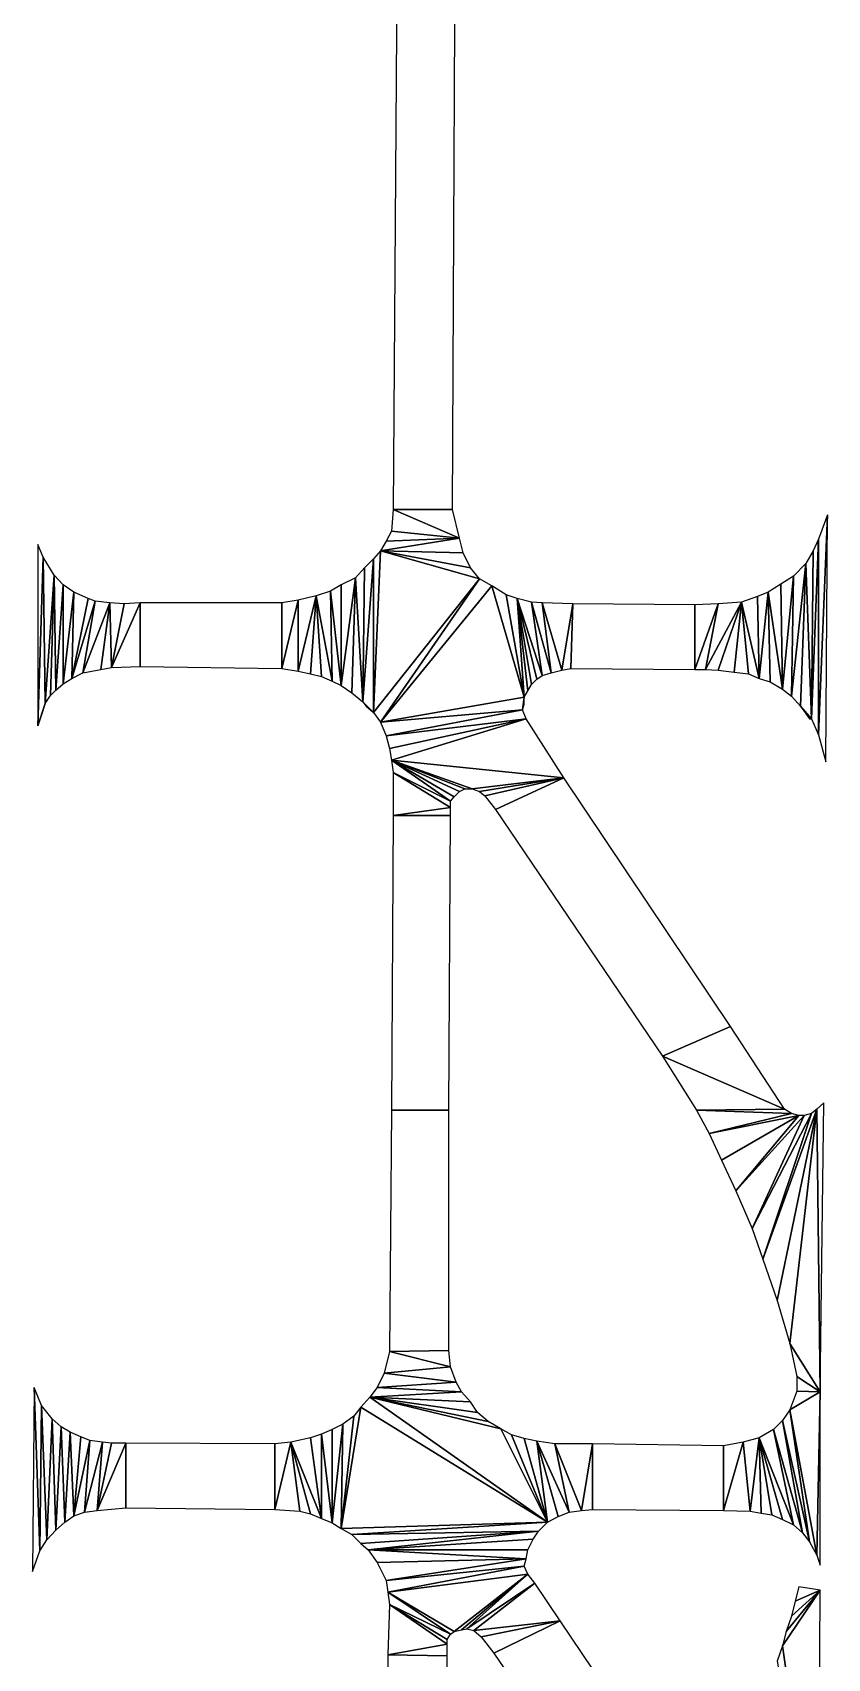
# Model space of a CAD drawing. Extents: x -35426929 to -35396731, y 11996534 to 12011444.
# Drawn here: x -35407477 to -35406244, y 12005783 to 12008304 of the extents above; entities that cross this region are included whole.
import ezdxf

# ---------------------------------------------------------------- set-up
doc = ezdxf.new("R2010")
doc.units = 0

msp = doc.modelspace()

# ---------------------------------------------------------------- linework, layer by layer
at = {"layer": 'mg_to_dxf', "color": 52}
for points in [[(-35406909.1, 12008753.17), (-35406917.45, 12007564.37), (-35406825.58, 12007564.37), (-35406820.01, 12008753.17)], [(-35406814.44, 12007519.83), (-35406814.44, 12007519.83), (-35406917.45, 12007564.37), (-35406920.23, 12007530.97)], [(-35406814.44, 12007519.83), (-35406814.44, 12007519.83), (-35406825.58, 12007564.37), (-35406917.45, 12007564.37)], [(-35406257.63, 12007214.97), (-35406257.63, 12007214.97), (-35406243.71, 12007556.02), (-35406257.63, 12007518.44)], [(-35406257.63, 12007214.97), (-35406257.63, 12007214.97), (-35406246.49, 12007173.21), (-35406243.71, 12007556.02)], [(-35406936.94, 12007500.34), (-35406936.94, 12007500.34), (-35406814.44, 12007519.83), (-35406928.59, 12007515.65)], [(-35406936.94, 12007500.34), (-35406936.94, 12007500.34), (-35406808.87, 12007497.56), (-35406814.44, 12007519.83)], [(-35406928.59, 12007515.65), (-35406928.59, 12007515.65), (-35406814.44, 12007519.83), (-35406920.23, 12007530.97)], [(-35406268.76, 12007240.03), (-35406268.76, 12007240.03), (-35406257.63, 12007518.44), (-35406265.98, 12007500.34)], [(-35406268.76, 12007240.03), (-35406268.76, 12007240.03), (-35406257.63, 12007214.97), (-35406257.63, 12007518.44)], [(-35407460.34, 12007490.6), (-35407460.34, 12007490.6), (-35407468.7, 12007510.09), (-35407468.7, 12007228.89)], [(-35407460.34, 12007490.6), (-35407460.34, 12007490.6), (-35407468.7, 12007228.89), (-35407457.56, 12007263.69)], [(-35407443.64, 12007462.76), (-35407443.64, 12007462.76), (-35407460.34, 12007490.6), (-35407457.56, 12007263.69)], [(-35406964.78, 12007266.48), (-35406964.78, 12007266.48), (-35406948.08, 12007249.77), (-35406948.08, 12007487.81)], [(-35406962, 12007473.89), (-35406962, 12007473.89), (-35406964.78, 12007266.48), (-35406948.08, 12007487.81)], [(-35406948.08, 12007249.77), (-35406948.08, 12007249.77), (-35406783.82, 12007457.19), (-35406936.94, 12007500.34)], [(-35406948.08, 12007487.81), (-35406948.08, 12007487.81), (-35406948.08, 12007249.77), (-35406936.94, 12007500.34)], [(-35406936.94, 12007500.34), (-35406936.94, 12007500.34), (-35406783.82, 12007457.19), (-35406797.74, 12007473.89)], [(-35406936.94, 12007500.34), (-35406936.94, 12007500.34), (-35406797.74, 12007473.89), (-35406808.87, 12007497.56)], [(-35406277.11, 12007480.85), (-35406277.11, 12007480.85), (-35406268.76, 12007240.03), (-35406265.98, 12007500.34)], [(-35407443.64, 12007462.76), (-35407443.64, 12007462.76), (-35407457.56, 12007263.69), (-35407449.21, 12007276.22)], [(-35407440.86, 12007284.58), (-35407440.86, 12007284.58), (-35407443.64, 12007462.76), (-35407449.21, 12007276.22)], [(-35407429.72, 12007447.44), (-35407429.72, 12007447.44), (-35407443.64, 12007462.76), (-35407440.86, 12007284.58)], [(-35406975.92, 12007458.58), (-35406975.92, 12007458.58), (-35406964.78, 12007266.48), (-35406962, 12007473.89)], [(-35406299.39, 12007274.83), (-35406299.39, 12007274.83), (-35406277.11, 12007480.85), (-35406296.6, 12007461.36)], [(-35406299.39, 12007274.83), (-35406299.39, 12007274.83), (-35406285.47, 12007259.52), (-35406277.11, 12007480.85)], [(-35406285.47, 12007259.52), (-35406285.47, 12007259.52), (-35406268.76, 12007240.03), (-35406277.11, 12007480.85)], [(-35407429.72, 12007294.32), (-35407429.72, 12007294.32), (-35407429.72, 12007447.44), (-35407440.86, 12007284.58)], [(-35407413.02, 12007436.31), (-35407413.02, 12007436.31), (-35407429.72, 12007447.44), (-35407429.72, 12007294.32)], [(-35407012.11, 12007298.5), (-35407012.11, 12007298.5), (-35407014.89, 12007437.7), (-35407037.17, 12007430.74)], [(-35406998.19, 12007291.54), (-35406998.19, 12007291.54), (-35406998.19, 12007447.44), (-35407014.89, 12007437.7)], [(-35407012.11, 12007298.5), (-35407012.11, 12007298.5), (-35406998.19, 12007291.54), (-35407014.89, 12007437.7)], [(-35406998.19, 12007291.54), (-35406998.19, 12007291.54), (-35406975.92, 12007458.58), (-35406998.19, 12007447.44)], [(-35406998.19, 12007291.54), (-35406998.19, 12007291.54), (-35406981.48, 12007280.4), (-35406975.92, 12007458.58)], [(-35406981.48, 12007280.4), (-35406981.48, 12007280.4), (-35406964.78, 12007266.48), (-35406975.92, 12007458.58)], [(-35406948.08, 12007249.77), (-35406948.08, 12007249.77), (-35406936.94, 12007234.46), (-35406783.82, 12007457.19)], [(-35406936.94, 12007234.46), (-35406936.94, 12007234.46), (-35406764.33, 12007446.05), (-35406783.82, 12007457.19)], [(-35406936.94, 12007234.46), (-35406936.94, 12007234.46), (-35406714.21, 12007273.44), (-35406764.33, 12007446.05)], [(-35406764.33, 12007446.05), (-35406764.33, 12007446.05), (-35406714.21, 12007273.44), (-35406742.05, 12007432.13)], [(-35406313.31, 12007285.97), (-35406313.31, 12007285.97), (-35406316.09, 12007448.84), (-35406335.58, 12007436.31)], [(-35406313.31, 12007285.97), (-35406313.31, 12007285.97), (-35406296.6, 12007461.36), (-35406316.09, 12007448.84)], [(-35406313.31, 12007285.97), (-35406313.31, 12007285.97), (-35406299.39, 12007274.83), (-35406296.6, 12007461.36)], [(-35407415.8, 12007302.67), (-35407415.8, 12007302.67), (-35407413.02, 12007436.31), (-35407429.72, 12007294.32)], [(-35407390.74, 12007426.56), (-35407390.74, 12007426.56), (-35407413.02, 12007436.31), (-35407415.8, 12007302.67)], [(-35407379.61, 12007422.39), (-35407379.61, 12007422.39), (-35407390.74, 12007426.56), (-35407415.8, 12007302.67)], [(-35407379.61, 12007422.39), (-35407379.61, 12007422.39), (-35407415.8, 12007302.67), (-35407399.1, 12007311.02)], [(-35407357.33, 12007419.6), (-35407357.33, 12007419.6), (-35407379.61, 12007422.39), (-35407399.1, 12007311.02)], [(-35407357.33, 12007419.6), (-35407357.33, 12007419.6), (-35407399.1, 12007311.02), (-35407371.25, 12007316.59)], [(-35407354.55, 12007319.38), (-35407354.55, 12007319.38), (-35407357.33, 12007419.6), (-35407371.25, 12007316.59)], [(-35407354.55, 12007319.38), (-35407354.55, 12007319.38), (-35407335.06, 12007418.21), (-35407357.33, 12007419.6)], [(-35407354.55, 12007319.38), (-35407354.55, 12007319.38), (-35407310, 12007419.6), (-35407335.06, 12007418.21)], [(-35407354.55, 12007319.38), (-35407354.55, 12007319.38), (-35407310, 12007320.77), (-35407310, 12007419.6)], [(-35407310, 12007320.77), (-35407090.06, 12007317.98), (-35407090.06, 12007419.6), (-35407310, 12007419.6)], [(-35407065.01, 12007423.78), (-35407065.01, 12007423.78), (-35407090.06, 12007317.98), (-35407065.01, 12007313.81)], [(-35407065.01, 12007423.78), (-35407065.01, 12007423.78), (-35407090.06, 12007419.6), (-35407090.06, 12007317.98)], [(-35407037.17, 12007430.74), (-35407037.17, 12007430.74), (-35407065.01, 12007313.81), (-35407045.52, 12007309.63)], [(-35407037.17, 12007430.74), (-35407037.17, 12007430.74), (-35407065.01, 12007423.78), (-35407065.01, 12007313.81)], [(-35407028.81, 12007305.46), (-35407028.81, 12007305.46), (-35407037.17, 12007430.74), (-35407045.52, 12007309.63)], [(-35407028.81, 12007305.46), (-35407028.81, 12007305.46), (-35407012.11, 12007298.5), (-35407037.17, 12007430.74)], [(-35406725.35, 12007426.56), (-35406725.35, 12007426.56), (-35406742.05, 12007432.13), (-35406714.21, 12007273.44)], [(-35406686.37, 12007306.85), (-35406686.37, 12007306.85), (-35406703.08, 12007420.99), (-35406725.35, 12007426.56)], [(-35406694.72, 12007301.28), (-35406694.72, 12007301.28), (-35406686.37, 12007306.85), (-35406725.35, 12007426.56)], [(-35406703.08, 12007292.93), (-35406703.08, 12007292.93), (-35406694.72, 12007301.28), (-35406725.35, 12007426.56)], [(-35406708.65, 12007283.18), (-35406708.65, 12007283.18), (-35406703.08, 12007292.93), (-35406725.35, 12007426.56)], [(-35406714.21, 12007273.44), (-35406714.21, 12007273.44), (-35406708.65, 12007283.18), (-35406725.35, 12007426.56)], [(-35406672.45, 12007311.02), (-35406672.45, 12007311.02), (-35406686.37, 12007419.6), (-35406703.08, 12007420.99)], [(-35406686.37, 12007306.85), (-35406686.37, 12007306.85), (-35406672.45, 12007311.02), (-35406703.08, 12007420.99)], [(-35406655.75, 12007315.2), (-35406655.75, 12007315.2), (-35406639.04, 12007418.21), (-35406686.37, 12007419.6)], [(-35406672.45, 12007311.02), (-35406672.45, 12007311.02), (-35406655.75, 12007315.2), (-35406686.37, 12007419.6)], [(-35406655.75, 12007315.2), (-35406655.75, 12007315.2), (-35406641.83, 12007317.98), (-35406639.04, 12007418.21)], [(-35406449.73, 12007416.82), (-35406639.04, 12007418.21), (-35406641.83, 12007317.98), (-35406449.73, 12007316.59)], [(-35406413.53, 12007418.21), (-35406413.53, 12007418.21), (-35406449.73, 12007316.59), (-35406433.02, 12007316.59)], [(-35406413.53, 12007418.21), (-35406413.53, 12007418.21), (-35406449.73, 12007416.82), (-35406449.73, 12007316.59)], [(-35406377.34, 12007420.99), (-35406377.34, 12007420.99), (-35406433.02, 12007316.59), (-35406413.53, 12007315.2)], [(-35406377.34, 12007420.99), (-35406377.34, 12007420.99), (-35406413.53, 12007418.21), (-35406433.02, 12007316.59)], [(-35406388.48, 12007312.42), (-35406388.48, 12007312.42), (-35406377.34, 12007420.99), (-35406413.53, 12007315.2)], [(-35406388.48, 12007312.42), (-35406388.48, 12007312.42), (-35406366.2, 12007309.63), (-35406377.34, 12007420.99)], [(-35406377.34, 12007420.99), (-35406377.34, 12007420.99), (-35406349.5, 12007302.67), (-35406352.28, 12007429.35)], [(-35406366.2, 12007309.63), (-35406366.2, 12007309.63), (-35406349.5, 12007302.67), (-35406377.34, 12007420.99)], [(-35406349.5, 12007302.67), (-35406349.5, 12007302.67), (-35406335.58, 12007436.31), (-35406352.28, 12007429.35)], [(-35406335.58, 12007436.31), (-35406335.58, 12007436.31), (-35406349.5, 12007302.67), (-35406332.8, 12007297.1)], [(-35406332.8, 12007297.1), (-35406332.8, 12007297.1), (-35406313.31, 12007285.97), (-35406335.58, 12007436.31)], [(-35407457.56, 12007263.69), (-35407457.56, 12007263.69), (-35407468.7, 12007228.89), (-35407460.34, 12007252.56)], [(-35406964.78, 12007266.48), (-35406964.78, 12007266.48), (-35406959.21, 12007259.52), (-35406948.08, 12007249.77)], [(-35406714.21, 12007273.44), (-35406714.21, 12007273.44), (-35406936.94, 12007234.46), (-35406717, 12007253.95)], [(-35406714.21, 12007273.44), (-35406714.21, 12007273.44), (-35406717, 12007253.95), (-35406714.21, 12007262.3)], [(-35406936.94, 12007234.46), (-35406936.94, 12007234.46), (-35406928.59, 12007213.58), (-35406717, 12007253.95)], [(-35406711.43, 12007240.03), (-35406711.43, 12007240.03), (-35406717, 12007253.95), (-35406928.59, 12007213.58)], [(-35406711.43, 12007240.03), (-35406711.43, 12007240.03), (-35406928.59, 12007213.58), (-35406923.02, 12007194.09)], [(-35406920.23, 12007176), (-35406920.23, 12007176), (-35406711.43, 12007240.03), (-35406923.02, 12007194.09)], [(-35406652.96, 12007148.16), (-35406652.96, 12007148.16), (-35406711.43, 12007240.03), (-35406920.23, 12007176)], [(-35406285.47, 12007259.52), (-35406285.47, 12007259.52), (-35406271.55, 12007240.03), (-35406268.76, 12007240.03)], [(-35406920.23, 12007176), (-35406920.23, 12007176), (-35406917.45, 12007156.51), (-35406828.36, 12007111.96)], [(-35406920.23, 12007176), (-35406920.23, 12007176), (-35406828.36, 12007111.96), (-35406822.79, 12007118.92)], [(-35406920.23, 12007176), (-35406920.23, 12007176), (-35406822.79, 12007118.92), (-35406814.44, 12007127.28)], [(-35406920.23, 12007176), (-35406920.23, 12007176), (-35406814.44, 12007127.28), (-35406806.09, 12007131.45)], [(-35406652.96, 12007148.16), (-35406652.96, 12007148.16), (-35406920.23, 12007176), (-35406794.95, 12007131.45)], [(-35406794.95, 12007131.45), (-35406794.95, 12007131.45), (-35406920.23, 12007176), (-35406806.09, 12007131.45)], [(-35406917.45, 12007156.51), (-35406917.45, 12007156.51), (-35406917.45, 12007089.69), (-35406828.36, 12007102.22)], [(-35406828.36, 12007111.96), (-35406828.36, 12007111.96), (-35406917.45, 12007156.51), (-35406828.36, 12007102.22)], [(-35406652.96, 12007148.16), (-35406652.96, 12007148.16), (-35406794.95, 12007131.45), (-35406783.82, 12007127.28)], [(-35406775.46, 12007120.31), (-35406775.46, 12007120.31), (-35406652.96, 12007148.16), (-35406783.82, 12007127.28)], [(-35406775.46, 12007120.31), (-35406775.46, 12007120.31), (-35406758.76, 12007099.43), (-35406652.96, 12007148.16)], [(-35406758.76, 12007099.43), (-35406499.84, 12006716.62), (-35406394.04, 12006762.56), (-35406652.96, 12007148.16)], [(-35406917.45, 12007089.69), (-35406920.23, 12006633.1), (-35406831.14, 12006633.1), (-35406828.36, 12007089.69)], [(-35406828.36, 12007102.22), (-35406828.36, 12007102.22), (-35406917.45, 12007089.69), (-35406828.36, 12007089.69)], [(-35406310.52, 12006634.49), (-35406310.52, 12006634.49), (-35406394.04, 12006762.56), (-35406499.84, 12006716.62)], [(-35406310.52, 12006634.49), (-35406310.52, 12006634.49), (-35406499.84, 12006716.62), (-35406446.94, 12006633.1)], [(-35406920.23, 12006633.1), (-35406923.02, 12006258.64), (-35406831.14, 12006260.04), (-35406831.14, 12006633.1)], [(-35406299.39, 12006627.53), (-35406299.39, 12006627.53), (-35406310.52, 12006634.49), (-35406446.94, 12006633.1)], [(-35406299.39, 12006627.53), (-35406299.39, 12006627.53), (-35406446.94, 12006633.1), (-35406427.45, 12006596.91)], [(-35406260.41, 12006634.49), (-35406260.41, 12006634.49), (-35406343.93, 12006402.02), (-35406321.66, 12006337.99)], [(-35406260.41, 12006634.49), (-35406260.41, 12006634.49), (-35406268.76, 12006627.53), (-35406343.93, 12006402.02)], [(-35406302.17, 12006271.17), (-35406302.17, 12006271.17), (-35406260.41, 12006634.49), (-35406321.66, 12006337.99)], [(-35406254.84, 12006196), (-35406254.84, 12006196), (-35406260.41, 12006634.49), (-35406302.17, 12006271.17)], [(-35406254.84, 12006196), (-35406254.84, 12006196), (-35406249.27, 12006644.24), (-35406260.41, 12006634.49)], [(-35406288.25, 12006624.75), (-35406288.25, 12006624.75), (-35406299.39, 12006627.53), (-35406427.45, 12006596.91)], [(-35406288.25, 12006624.75), (-35406288.25, 12006624.75), (-35406427.45, 12006596.91), (-35406407.97, 12006555.15)], [(-35406288.25, 12006624.75), (-35406288.25, 12006624.75), (-35406407.97, 12006555.15), (-35406385.69, 12006507.82)], [(-35406279.9, 12006624.75), (-35406279.9, 12006624.75), (-35406385.69, 12006507.82), (-35406360.64, 12006449.35)], [(-35406279.9, 12006624.75), (-35406279.9, 12006624.75), (-35406288.25, 12006624.75), (-35406385.69, 12006507.82)], [(-35406268.76, 12006627.53), (-35406268.76, 12006627.53), (-35406360.64, 12006449.35), (-35406343.93, 12006402.02)], [(-35406268.76, 12006627.53), (-35406268.76, 12006627.53), (-35406279.9, 12006624.75), (-35406360.64, 12006449.35)], [(-35406828.36, 12006234.98), (-35406828.36, 12006234.98), (-35406923.02, 12006258.64), (-35406931.37, 12006225.24)], [(-35406828.36, 12006234.98), (-35406828.36, 12006234.98), (-35406831.14, 12006260.04), (-35406923.02, 12006258.64)], [(-35406291.03, 12006219.67), (-35406291.03, 12006219.67), (-35406254.84, 12006196), (-35406302.17, 12006271.17)], [(-35406820.01, 12006211.32), (-35406820.01, 12006211.32), (-35406828.36, 12006234.98), (-35406931.37, 12006225.24)], [(-35407465.91, 12005949.61), (-35407465.91, 12005949.61), (-35407474.27, 12006202.96), (-35407477.05, 12005917.6)], [(-35407463.13, 12006175.12), (-35407463.13, 12006175.12), (-35407474.27, 12006202.96), (-35407465.91, 12005949.61)], [(-35406942.51, 12006202.96), (-35406942.51, 12006202.96), (-35406953.64, 12006187.65), (-35406811.66, 12006196)], [(-35406820.01, 12006211.32), (-35406820.01, 12006211.32), (-35406931.37, 12006225.24), (-35406942.51, 12006202.96)], [(-35406811.66, 12006196), (-35406811.66, 12006196), (-35406820.01, 12006211.32), (-35406942.51, 12006202.96)], [(-35406291.03, 12006219.67), (-35406291.03, 12006219.67), (-35406291.03, 12006197.39), (-35406254.84, 12006196)], [(-35406967.56, 12006172.34), (-35406967.56, 12006172.34), (-35406678.02, 12005994.16), (-35406953.64, 12006187.65)], [(-35406811.66, 12006196), (-35406811.66, 12006196), (-35406953.64, 12006187.65), (-35406797.74, 12006180.69)], [(-35406786.6, 12006163.99), (-35406786.6, 12006163.99), (-35406953.64, 12006187.65), (-35406769.89, 12006150.07)], [(-35406769.89, 12006150.07), (-35406769.89, 12006150.07), (-35406953.64, 12006187.65), (-35406750.41, 12006138.93)], [(-35406797.74, 12006180.69), (-35406797.74, 12006180.69), (-35406953.64, 12006187.65), (-35406786.6, 12006163.99)], [(-35406953.64, 12006187.65), (-35406953.64, 12006187.65), (-35406678.02, 12005994.16), (-35406750.41, 12006138.93)], [(-35406302.17, 12006168.16), (-35406302.17, 12006168.16), (-35406254.84, 12006196), (-35406291.03, 12006197.39)], [(-35406260.41, 12005942.65), (-35406260.41, 12005942.65), (-35406254.84, 12006196), (-35406302.17, 12006168.16)], [(-35406260.41, 12005942.65), (-35406260.41, 12005942.65), (-35406254.84, 12005927.34), (-35406254.84, 12006196)], [(-35407454.78, 12005966.32), (-35407454.78, 12005966.32), (-35407463.13, 12006175.12), (-35407465.91, 12005949.61)], [(-35407446.42, 12006154.24), (-35407446.42, 12006154.24), (-35407463.13, 12006175.12), (-35407454.78, 12005966.32)], [(-35407440.86, 12005981.63), (-35407440.86, 12005981.63), (-35407446.42, 12006154.24), (-35407454.78, 12005966.32)], [(-35407432.5, 12006141.71), (-35407432.5, 12006141.71), (-35407446.42, 12006154.24), (-35407440.86, 12005981.63)], [(-35406978.7, 12006158.42), (-35406978.7, 12006158.42), (-35406998.19, 12005984.41), (-35406967.56, 12006172.34)], [(-35406998.19, 12005984.41), (-35406998.19, 12005984.41), (-35406678.02, 12005994.16), (-35406967.56, 12006172.34)], [(-35406995.4, 12006145.89), (-35406995.4, 12006145.89), (-35406998.19, 12005984.41), (-35406978.7, 12006158.42)], [(-35406282.68, 12005977.45), (-35406282.68, 12005977.45), (-35406313.31, 12006151.46), (-35406327.23, 12006137.54)], [(-35406271.55, 12005963.53), (-35406271.55, 12005963.53), (-35406302.17, 12006168.16), (-35406313.31, 12006151.46)], [(-35406282.68, 12005977.45), (-35406282.68, 12005977.45), (-35406271.55, 12005963.53), (-35406313.31, 12006151.46)], [(-35406271.55, 12005963.53), (-35406271.55, 12005963.53), (-35406260.41, 12005942.65), (-35406302.17, 12006168.16)], [(-35407426.94, 12005994.16), (-35407426.94, 12005994.16), (-35407432.5, 12006141.71), (-35407440.86, 12005981.63)], [(-35407418.58, 12006133.36), (-35407418.58, 12006133.36), (-35407432.5, 12006141.71), (-35407426.94, 12005994.16)], [(-35407413.02, 12006003.9), (-35407413.02, 12006003.9), (-35407418.58, 12006133.36), (-35407426.94, 12005994.16)], [(-35407401.88, 12006126.4), (-35407401.88, 12006126.4), (-35407418.58, 12006133.36), (-35407413.02, 12006003.9)], [(-35407387.96, 12006120.83), (-35407387.96, 12006120.83), (-35407401.88, 12006126.4), (-35407413.02, 12006003.9)], [(-35407028.81, 12005999.73), (-35407028.81, 12005999.73), (-35407028.81, 12006130.58), (-35407045.52, 12006125.01)], [(-35407012.11, 12006137.54), (-35407012.11, 12006137.54), (-35407028.81, 12006130.58), (-35407012.11, 12005992.77)], [(-35407028.81, 12005999.73), (-35407028.81, 12005999.73), (-35407012.11, 12005992.77), (-35407028.81, 12006130.58)], [(-35407012.11, 12005992.77), (-35407012.11, 12005992.77), (-35406998.19, 12005984.41), (-35406995.4, 12006145.89)], [(-35407012.11, 12005992.77), (-35407012.11, 12005992.77), (-35406995.4, 12006145.89), (-35407012.11, 12006137.54)], [(-35406750.41, 12006138.93), (-35406750.41, 12006138.93), (-35406678.02, 12005994.16), (-35406733.7, 12006129.18)], [(-35406678.02, 12005994.16), (-35406678.02, 12005994.16), (-35406714.21, 12006123.62), (-35406733.7, 12006129.18)], [(-35406296.6, 12005989.98), (-35406296.6, 12005989.98), (-35406327.23, 12006137.54), (-35406349.5, 12006125.01)], [(-35406296.6, 12005989.98), (-35406296.6, 12005989.98), (-35406282.68, 12005977.45), (-35406327.23, 12006137.54)], [(-35407387.96, 12006120.83), (-35407387.96, 12006120.83), (-35407413.02, 12006003.9), (-35407396.31, 12006009.47)], [(-35407368.47, 12006118.05), (-35407368.47, 12006118.05), (-35407387.96, 12006120.83), (-35407396.31, 12006009.47)], [(-35407368.47, 12006118.05), (-35407368.47, 12006118.05), (-35407396.31, 12006009.47), (-35407376.82, 12006012.25)], [(-35407368.47, 12006118.05), (-35407368.47, 12006118.05), (-35407376.82, 12006012.25), (-35407354.55, 12006116.66)], [(-35407376.82, 12006012.25), (-35407376.82, 12006012.25), (-35407332.28, 12006116.66), (-35407354.55, 12006116.66)], [(-35407376.82, 12006012.25), (-35407376.82, 12006012.25), (-35407332.28, 12006016.43), (-35407332.28, 12006116.66)], [(-35407332.28, 12006016.43), (-35407101.2, 12006013.65), (-35407101.2, 12006115.26), (-35407332.28, 12006116.66)], [(-35407076.14, 12006118.05), (-35407076.14, 12006118.05), (-35407101.2, 12006013.65), (-35407062.22, 12006010.86)], [(-35407076.14, 12006118.05), (-35407076.14, 12006118.05), (-35407101.2, 12006115.26), (-35407101.2, 12006013.65)], [(-35407028.81, 12005999.73), (-35407028.81, 12005999.73), (-35407045.52, 12006125.01), (-35407076.14, 12006118.05)], [(-35407045.52, 12006006.69), (-35407045.52, 12006006.69), (-35407076.14, 12006118.05), (-35407062.22, 12006010.86)], [(-35407028.81, 12005999.73), (-35407028.81, 12005999.73), (-35407076.14, 12006118.05), (-35407045.52, 12006006.69)], [(-35406678.02, 12005994.16), (-35406678.02, 12005994.16), (-35406694.72, 12006119.44), (-35406714.21, 12006123.62)], [(-35406644.61, 12006009.47), (-35406644.61, 12006009.47), (-35406666.88, 12006115.26), (-35406694.72, 12006119.44)], [(-35406661.32, 12006002.51), (-35406661.32, 12006002.51), (-35406644.61, 12006009.47), (-35406694.72, 12006119.44)], [(-35406678.02, 12005994.16), (-35406678.02, 12005994.16), (-35406661.32, 12006002.51), (-35406694.72, 12006119.44)], [(-35406625.12, 12006012.25), (-35406625.12, 12006012.25), (-35406608.42, 12006115.26), (-35406666.88, 12006115.26)], [(-35406644.61, 12006009.47), (-35406644.61, 12006009.47), (-35406625.12, 12006012.25), (-35406666.88, 12006115.26)], [(-35406625.12, 12006012.25), (-35406625.12, 12006012.25), (-35406608.42, 12006013.65), (-35406608.42, 12006115.26)], [(-35406405.18, 12006112.48), (-35406608.42, 12006115.26), (-35406608.42, 12006013.65), (-35406405.18, 12006012.25)], [(-35406374.56, 12006118.05), (-35406374.56, 12006118.05), (-35406405.18, 12006012.25), (-35406363.42, 12006010.86)], [(-35406374.56, 12006118.05), (-35406374.56, 12006118.05), (-35406405.18, 12006112.48), (-35406405.18, 12006012.25)], [(-35406349.5, 12006125.01), (-35406349.5, 12006125.01), (-35406374.56, 12006118.05), (-35406363.42, 12006010.86)], [(-35406349.5, 12006125.01), (-35406349.5, 12006125.01), (-35406363.42, 12006010.86), (-35406346.72, 12006008.08)], [(-35406349.5, 12006125.01), (-35406349.5, 12006125.01), (-35406346.72, 12006008.08), (-35406330.01, 12006005.29)], [(-35406313.31, 12005998.33), (-35406313.31, 12005998.33), (-35406296.6, 12005989.98), (-35406349.5, 12006125.01)], [(-35406313.31, 12005998.33), (-35406313.31, 12005998.33), (-35406349.5, 12006125.01), (-35406330.01, 12006005.29)], [(-35406998.19, 12005984.41), (-35406998.19, 12005984.41), (-35406981.48, 12005974.67), (-35406678.02, 12005994.16)], [(-35406691.94, 12005980.24), (-35406691.94, 12005980.24), (-35406678.02, 12005994.16), (-35406981.48, 12005974.67)], [(-35406691.94, 12005980.24), (-35406691.94, 12005980.24), (-35406981.48, 12005974.67), (-35406967.56, 12005960.75)], [(-35406691.94, 12005980.24), (-35406691.94, 12005980.24), (-35406967.56, 12005960.75), (-35406956.43, 12005951)], [(-35406956.43, 12005951), (-35406956.43, 12005951), (-35406691.94, 12005980.24)], [(-35406700.29, 12005967.71), (-35406700.29, 12005967.71), (-35406691.94, 12005980.24), (-35406956.43, 12005951)], [(-35406956.43, 12005951), (-35406956.43, 12005951), (-35406708.65, 12005951), (-35406700.29, 12005967.71)], [(-35406956.43, 12005951), (-35406956.43, 12005951), (-35406711.43, 12005937.08), (-35406708.65, 12005951)], [(-35406956.43, 12005951), (-35406956.43, 12005951), (-35406942.51, 12005931.52), (-35406711.43, 12005937.08)], [(-35406942.51, 12005931.52), (-35406942.51, 12005931.52), (-35406928.59, 12005903.68), (-35406711.43, 12005937.08)], [(-35406714.21, 12005925.95), (-35406714.21, 12005925.95), (-35406711.43, 12005937.08), (-35406928.59, 12005903.68)], [(-35406714.21, 12005925.95), (-35406714.21, 12005925.95), (-35406928.59, 12005903.68), (-35406925.8, 12005885.58)], [(-35406708.65, 12005913.42), (-35406708.65, 12005913.42), (-35406714.21, 12005925.95), (-35406925.8, 12005885.58)], [(-35406708.65, 12005913.42), (-35406708.65, 12005913.42), (-35406925.8, 12005885.58), (-35406822.79, 12005824.33)], [(-35406811.66, 12005827.11), (-35406811.66, 12005827.11), (-35406708.65, 12005913.42), (-35406822.79, 12005824.33)], [(-35406803.3, 12005828.51), (-35406803.3, 12005828.51), (-35406708.65, 12005913.42), (-35406811.66, 12005827.11)], [(-35406697.51, 12005899.5), (-35406697.51, 12005899.5), (-35406708.65, 12005913.42), (-35406803.3, 12005828.51)], [(-35406792.17, 12005825.72), (-35406792.17, 12005825.72), (-35406697.51, 12005899.5), (-35406803.3, 12005828.51)], [(-35406658.53, 12005841.03), (-35406658.53, 12005841.03), (-35406697.51, 12005899.5), (-35406792.17, 12005825.72)], [(-35406925.8, 12005885.58), (-35406925.8, 12005885.58), (-35406923.02, 12005866.09), (-35406828.36, 12005820.15)], [(-35406822.79, 12005824.33), (-35406822.79, 12005824.33), (-35406925.8, 12005885.58), (-35406828.36, 12005820.15)], [(-35406257.63, 12005408.11), (-35406257.63, 12005408.11), (-35406254.84, 12005888.36), (-35406313.31, 12005802.06)], [(-35406313.31, 12005802.06), (-35406313.31, 12005802.06), (-35406254.84, 12005888.36), (-35406307.74, 12005824.33)], [(-35406307.74, 12005824.33), (-35406307.74, 12005824.33), (-35406254.84, 12005888.36), (-35406299.39, 12005847.99)], [(-35406299.39, 12005847.99), (-35406299.39, 12005847.99), (-35406254.84, 12005888.36), (-35406293.82, 12005871.66)], [(-35406293.82, 12005871.66), (-35406293.82, 12005871.66), (-35406254.84, 12005888.36), (-35406288.25, 12005893.93)], [(-35406923.02, 12005866.09), (-35406923.02, 12005866.09), (-35406925.8, 12005788.14), (-35406833.93, 12005804.84)], [(-35406828.36, 12005820.15), (-35406828.36, 12005820.15), (-35406923.02, 12005866.09), (-35406833.93, 12005811.8)], [(-35406833.93, 12005811.8), (-35406833.93, 12005811.8), (-35406923.02, 12005866.09), (-35406833.93, 12005804.84)], [(-35406781.03, 12005815.98), (-35406781.03, 12005815.98), (-35406658.53, 12005841.03), (-35406792.17, 12005825.72)], [(-35406781.03, 12005815.98), (-35406781.03, 12005815.98), (-35406761.54, 12005790.92), (-35406658.53, 12005841.03)], [(-35406761.54, 12005790.92), (-35406491.49, 12005394.19), (-35406388.48, 12005440.13), (-35406658.53, 12005841.03)], [(-35406833.93, 12005804.84), (-35406833.93, 12005804.84), (-35406925.8, 12005788.14), (-35406833.93, 12005786.74)], [(-35406321.66, 12005778.39), (-35406321.66, 12005778.39), (-35406257.63, 12005408.11), (-35406313.31, 12005802.06)], [(-35406925.8, 12005788.14), (-35406928.59, 12005225.75), (-35406839.5, 12005225.75), (-35406833.93, 12005786.74)]]:
    msp.add_3dface(points, dxfattribs=at)

doc.saveas('drawing.dxf')
